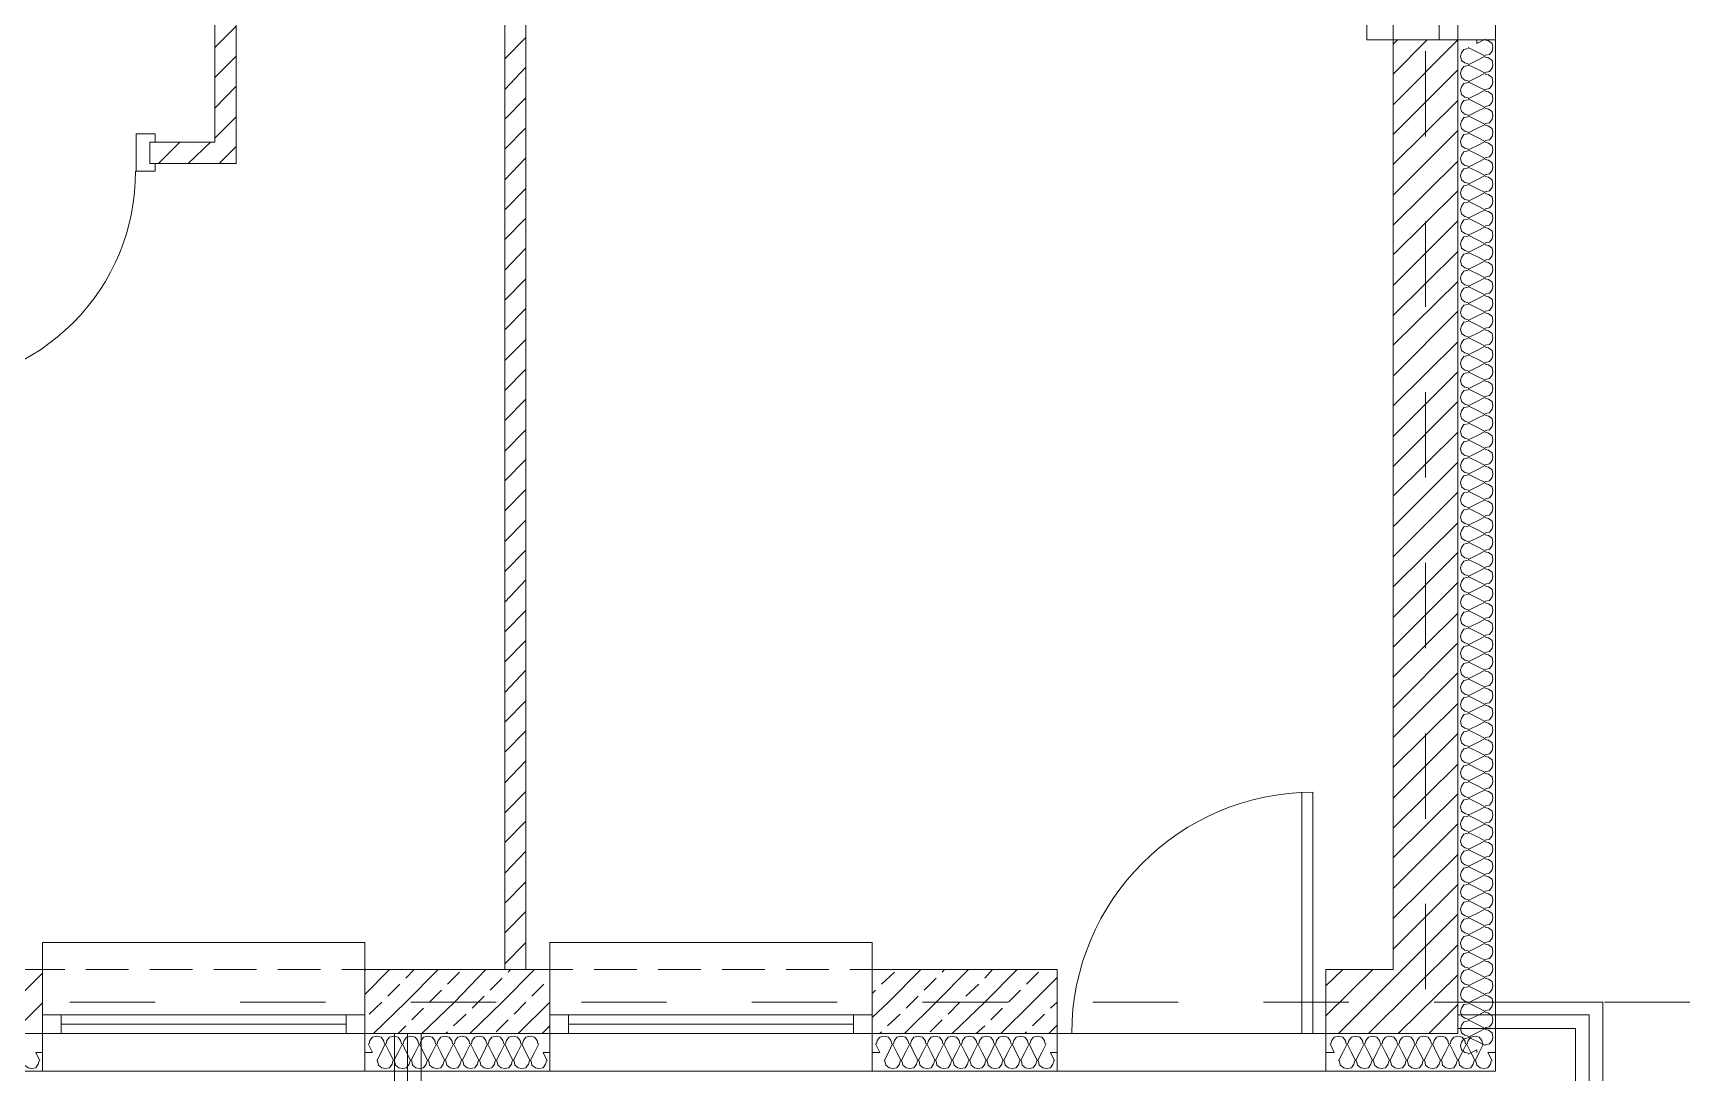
# Model space of a CAD drawing. Header units: millimetres. Extents: x 440 to 72591, y -28954 to 25941.
# Drawn here: x 21405 to 27573, y -24294 to -20424 of the extents above; entities that cross this region are included whole.
import ezdxf

# ---------------------------------------------------------------- set-up
doc = ezdxf.new("R2010")
doc.units = ezdxf.units.MM
doc.layers.add('podkład', color=7, linetype='Continuous')

msp = doc.modelspace()

# ---------------------------------------------------------------- linework, layer by layer
at = {"layer": 'podkład', "color": 7, "lineweight": 5, "transparency": 33554572}
for points in [[(27249.7, -9973.1), (27249.7, -18290.6), (26849.7, -18290.6), (26849.7, -24287.4), (26217.9, -24287.4), (26217.9, -24147.7), (25217.9, -24147.7), (25217.9, -24287.4), (19929, -24287.4), (19929, -23789), (17030.6, -23789), (17030.6, -22789), (14649.7, -22789), (14649.7, -23789), (11751.2, -23789)], [(26468.7, -19249.3), (26370.3, -19249.3), (26370.3, -20449.3), (26468.7, -20449.3)], [(26640.1, -20449.3), (26640.1, -19249.3)], [(26849.7, -20449.3), (26710, -20449.3), (26710, -20379.4), (26710, -19319.1), (26640.1, -19319.1)], [(21859.2, -20830.2), (21859.2, -20798.5), (21789.3, -20798.5), (21789.3, -20938.2), (21859.2, -20938.2), (21859.2, -20909.6)], [(26849.7, -20963.6), (26849.7, -21227.1)], [(26849.7, -21274.7), (26849.7, -21535)], [(26129, -23249.3), (26129, -24147.7)], [(23160.8, -23687.4), (23160.8, -23427.1)], [(23240.1, -23687.4), (23240.1, -23427.1)], [(22640.1, -23909.6), (22640.1, -23808), (21440.1, -23808), (21440.1, -23909.6)], [(24529, -23909.6), (24529, -23808), (23329, -23808), (23329, -23909.6)], [(21440.1, -24287.4), (21440.1, -24147.7), (21510, -24147.7), (22570.3, -24147.7), (22570.3, -24077.9)], [(21440.1, -24077.9), (22640.1, -24077.9)], [(21510, -24077.9), (21510, -24147.7)], [(21510, -24112.8), (22570.3, -24112.8)], [(23329, -24287.4), (23329, -24147.7), (23398.9, -24147.7), (24459.2, -24147.7), (24459.2, -24077.9)], [(23329, -24077.9), (24529, -24077.9)], [(23398.9, -24077.9), (23398.9, -24147.7)], [(23398.9, -24112.8), (24459.2, -24112.8)], [(22570.3, -24147.7), (22640.1, -24147.7), (22640.1, -24287.4)], [(22751.2, -24147.7), (22751.2, -25290.6)], [(22849.7, -24147.7), (22849.7, -25223.9)], [(24459.2, -24147.7), (24529, -24147.7), (24529, -24287.4)], [(25217.9, -24287.4), (26217.9, -24287.4)]]:
    msp.add_lwpolyline(points, dxfattribs=at)
at = {"layer": 'podkład', "color": 1, "lineweight": 5, "transparency": 33554572}
for points in [[(22640.1, -23909.6), (23160.8, -23909.6), (23160.8, -20309.6), (22160.8, -20309.6), (22160.8, -20909.6), (21840.1, -20909.6), (21840.1, -20830.2), (22081.4, -20830.2), (22081.4, -20179.4), (22160.8, -20179.4), (22160.8, -20230.2), (23240.1, -20230.2), (23240.1, -23909.6), (23329, -23909.6), (23329, -24147.7), (22640.1, -24147.7)], [(26217.9, -24147.7), (26710, -24147.7), (26710, -20449.3), (26468.7, -20449.3), (26468.7, -23909.6), (26217.9, -23909.6)], [(19370.3, -23649.3), (19370.3, -23408), (20230.6, -23408), (20230.6, -20779.4), (20310, -20779.4), (20310, -20830.2), (20938.5, -20830.2), (20938.5, -20909.6), (20310, -20909.6), (20310, -23909.6), (21440.1, -23909.6), (21440.1, -24147.7), (20068.7, -24147.7), (20068.7, -23649.3)], [(24529, -23909.6), (25217.9, -23909.6)]]:
    msp.add_lwpolyline(points, close=True, dxfattribs=at)
at = {"layer": 'podkład', "color": 8, "lineweight": 5, "true_color": 0x808080, "transparency": 33554572}
for points in [[(22081.4, -20477.9), (22160.8, -20398.5)], [(23160.8, -20519.1), (23240.1, -20439.8)], [(26468.7, -20465.2), (26484.6, -20449.3)], [(26468.7, -20576.3), (26595.7, -20449.3)], [(26468.7, -20690.6), (26710, -20449.3)], [(26811.6, -24192.1), (26779.8, -24176.3), (26748.1, -24160.4), (26779.8, -24144.5), (26811.6, -24128.6), (26779.8, -24112.8), (26748.1, -24096.9), (26779.8, -24081), (26811.6, -24065.2), (26779.8, -24049.3), (26748.1, -24033.4), (26779.8, -24017.5), (26811.6, -24001.7), (26779.8, -23985.8), (26748.1, -23969.9), (26779.8, -23954), (26811.6, -23938.2), (26779.8, -23922.3), (26748.1, -23906.4), (26779.8, -23890.6), (26811.6, -23874.7), (26779.8, -23858.8), (26748.1, -23842.9), (26779.8, -23827.1), (26811.6, -23811.2), (26779.8, -23795.3), (26748.1, -23779.4), (26779.8, -23763.6), (26811.6, -23747.7), (26779.8, -23731.8), (26748.1, -23716), (26779.8, -23700.1), (26811.6, -23684.2), (26779.8, -23668.3), (26748.1, -23652.5), (26779.8, -23636.6), (26811.6, -23620.7), (26779.8, -23604.8), (26748.1, -23589), (26779.8, -23573.1), (26811.6, -23557.2), (26779.8, -23541.3), (26748.1, -23525.5), (26779.8, -23509.6), (26811.6, -23493.7), (26779.8, -23477.9), (26748.1, -23462), (26779.8, -23446.1), (26811.6, -23430.2), (26779.8, -23414.4), (26748.1, -23398.5), (26779.8, -23382.6), (26811.6, -23366.7), (26779.8, -23350.9), (26748.1, -23335), (26779.8, -23319.1), (26811.6, -23303.3), (26779.8, -23287.4), (26748.1, -23271.5), (26779.8, -23255.6), (26811.6, -23239.8), (26779.8, -23223.9), (26748.1, -23208), (26779.8, -23192.1), (26811.6, -23176.3), (26779.8, -23160.4), (26748.1, -23144.5), (26779.8, -23128.6), (26811.6, -23112.8), (26779.8, -23096.9), (26748.1, -23081), (26779.8, -23065.2), (26811.6, -23049.3), (26779.8, -23033.4), (26748.1, -23017.5), (26779.8, -23001.7), (26811.6, -22985.8), (26779.8, -22969.9), (26748.1, -22954), (26779.8, -22938.2), (26811.6, -22922.3), (26779.8, -22906.4), (26748.1, -22890.6), (26779.8, -22874.7), (26811.6, -22858.8), (26779.8, -22842.9), (26748.1, -22827.1), (26779.8, -22811.2), (26811.6, -22795.3), (26779.8, -22779.4), (26748.1, -22763.6), (26779.8, -22747.7), (26811.6, -22731.8), (26779.8, -22716), (26748.1, -22700.1), (26779.8, -22684.2), (26811.6, -22668.3), (26779.8, -22652.5), (26748.1, -22636.6), (26779.8, -22620.7), (26811.6, -22604.8), (26779.8, -22589), (26748.1, -22573.1), (26779.8, -22557.2), (26811.6, -22541.3), (26779.8, -22525.5), (26748.1, -22509.6), (26779.8, -22493.7), (26811.6, -22477.9), (26779.8, -22462), (26748.1, -22446.1), (26779.8, -22430.2), (26811.6, -22414.4), (26779.8, -22398.5), (26748.1, -22382.6), (26779.8, -22366.7), (26811.6, -22350.9), (26779.8, -22335), (26748.1, -22319.1), (26779.8, -22303.3), (26811.6, -22287.4), (26779.8, -22271.5), (26748.1, -22255.6), (26779.8, -22239.8), (26811.6, -22223.9), (26779.8, -22208), (26748.1, -22192.1), (26779.8, -22176.3), (26811.6, -22160.4), (26779.8, -22144.5), (26748.1, -22128.6), (26779.8, -22112.8), (26811.6, -22096.9), (26779.8, -22081), (26748.1, -22065.2), (26779.8, -22049.3), (26811.6, -22033.4), (26779.8, -22017.5), (26748.1, -22001.7), (26779.8, -21985.8), (26811.6, -21969.9), (26779.8, -21954), (26748.1, -21938.2), (26779.8, -21922.3), (26811.6, -21906.4), (26779.8, -21890.6), (26748.1, -21874.7), (26779.8, -21858.8), (26811.6, -21842.9), (26779.8, -21827.1), (26748.1, -21811.2), (26779.8, -21795.3), (26811.6, -21779.4), (26779.8, -21763.6), (26748.1, -21747.7), (26779.8, -21731.8), (26811.6, -21716), (26779.8, -21700.1), (26748.1, -21684.2), (26779.8, -21668.3), (26811.6, -21652.5), (26779.8, -21636.6), (26748.1, -21620.7), (26779.8, -21604.8), (26811.6, -21589), (26779.8, -21573.1), (26748.1, -21557.2), (26779.8, -21541.3), (26811.6, -21525.5), (26779.8, -21509.6), (26748.1, -21493.7), (26779.8, -21477.9), (26811.6, -21462), (26779.8, -21446.1), (26748.1, -21430.2), (26779.8, -21414.4), (26811.6, -21398.5), (26779.8, -21382.6), (26748.1, -21366.7), (26779.8, -21350.9), (26811.6, -21335), (26779.8, -21319.1), (26748.1, -21303.3), (26779.8, -21287.4), (26811.6, -21271.5), (26779.8, -21255.6), (26748.1, -21239.8), (26779.8, -21223.9), (26811.6, -21208), (26779.8, -21192.1), (26748.1, -21176.3), (26779.8, -21160.4), (26811.6, -21144.5), (26779.8, -21128.7), (26748.1, -21112.8), (26779.8, -21096.9), (26811.6, -21081), (26779.8, -21065.2), (26748.1, -21049.3), (26779.8, -21033.4), (26811.6, -21017.5), (26779.8, -21001.7), (26748.1, -20985.8), (26779.8, -20969.9), (26811.6, -20954), (26779.8, -20938.2), (26748.1, -20922.3), (26779.8, -20906.4), (26811.6, -20890.6), (26779.8, -20874.7), (26748.1, -20858.8), (26779.8, -20842.9), (26811.6, -20827.1), (26779.8, -20811.2), (26748.1, -20795.3), (26779.8, -20779.4), (26811.6, -20763.6), (26779.8, -20747.7), (26748.1, -20731.8), (26779.8, -20716), (26811.6, -20700.1), (26779.8, -20684.2), (26748.1, -20668.3), (26779.8, -20652.5), (26811.6, -20636.6), (26779.8, -20620.7), (26748.1, -20604.8), (26779.8, -20589), (26811.6, -20573.1), (26779.8, -20557.2), (26748.1, -20541.3), (26779.8, -20525.5), (26811.6, -20509.6), (26779.8, -20493.7), (26748.1, -20477.9)], [(26779.8, -20449.3), (26779.8, -20462), (26811.6, -20446.1)], [(26811.6, -20506.4), (26827.4, -20503.3), (26837, -20490.6), (26840.1, -20477.9), (26837, -20462), (26824.3, -20452.5), (26811.6, -20449.3)], [(22081.4, -20589), (22160.8, -20509.6)], [(26748.1, -20481), (26732.2, -20484.2), (26722.7, -20496.9), (26719.5, -20509.6), (26722.7, -20525.5), (26735.4, -20535), (26748.1, -20538.2)], [(26811.6, -20569.9), (26827.4, -20566.7), (26837, -20554), (26840.1, -20541.3), (26837, -20525.5), (26824.3, -20516), (26811.6, -20512.8)], [(23160.8, -20633.4), (23240.1, -20550.9)], [(26468.7, -20801.7), (26710, -20560.4)], [(26748.1, -20544.5), (26732.2, -20547.7), (26722.7, -20560.4), (26719.5, -20573.1), (26722.7, -20589), (26735.4, -20598.5), (26748.1, -20601.7)], [(26811.6, -20633.4), (26827.4, -20630.2), (26837, -20617.5), (26840.1, -20604.8), (26837, -20589), (26824.3, -20579.4), (26811.6, -20576.3)], [(22081.4, -20703.3), (22160.8, -20620.7)], [(26748.1, -20608), (26732.2, -20611.2), (26722.7, -20623.9), (26719.5, -20636.6), (26722.7, -20652.5), (26735.4, -20662), (26748.1, -20665.2)], [(26811.6, -20696.9), (26827.4, -20693.7), (26837, -20681), (26840.1, -20668.3), (26837, -20652.5), (26824.3, -20642.9), (26811.6, -20639.8)], [(23160.8, -20744.5), (23240.1, -20665.2)], [(26468.7, -20912.8), (26710, -20674.7)], [(26748.1, -20671.5), (26732.2, -20674.7), (26722.7, -20687.4), (26719.5, -20700.1), (26722.7, -20716), (26735.4, -20725.5), (26748.1, -20728.6)], [(26811.6, -20760.4), (26827.4, -20757.2), (26837, -20744.5), (26840.1, -20731.8), (26837, -20716), (26824.3, -20706.4), (26811.6, -20703.3)], [(22081.4, -20814.4), (22160.8, -20735)], [(23160.8, -20855.6), (23240.1, -20776.3)], [(26468.7, -21027.1), (26710, -20785.8)], [(26748.1, -20735), (26732.2, -20738.2), (26722.7, -20750.9), (26719.5, -20763.6), (26722.7, -20779.4), (26735.4, -20789), (26748.1, -20792.1)], [(26811.6, -20823.9), (26827.4, -20820.7), (26837, -20808), (26840.1, -20795.3), (26837, -20779.4), (26824.3, -20769.9), (26811.6, -20766.7)], [(21871.9, -20909.6), (21951.2, -20830.2)], [(21983, -20909.6), (22065.5, -20830.2)], [(22097.3, -20909.6), (22160.8, -20846.1)], [(26748.1, -20798.5), (26732.2, -20801.7), (26722.7, -20814.4), (26719.5, -20827.1), (26722.7, -20842.9), (26735.4, -20852.5), (26748.1, -20855.6)], [(26811.6, -20887.4), (26827.4, -20884.2), (26837, -20871.5), (26840.1, -20858.8), (26837, -20842.9), (26824.3, -20833.4), (26811.6, -20830.2)], [(23160.8, -20969.9), (23240.1, -20887.4)], [(26468.7, -21138.2), (26710, -20900.1)], [(26748.1, -20862), (26732.2, -20865.2), (26722.7, -20877.9), (26719.5, -20890.6), (26722.7, -20906.4), (26735.4, -20916), (26748.1, -20919.1)], [(26811.6, -20950.9), (26827.4, -20947.7), (26837, -20935), (26840.1, -20922.3), (26837, -20906.4), (26824.3, -20896.9), (26811.6, -20893.7)], [(26748.1, -20925.5), (26732.2, -20928.6), (26722.7, -20941.3), (26719.5, -20954), (26722.7, -20969.9), (26735.4, -20979.4), (26748.1, -20982.6)], [(26811.6, -21014.4), (26827.4, -21011.2), (26837, -20998.5), (26840.1, -20985.8), (26837, -20969.9), (26824.3, -20960.4), (26811.6, -20957.2)], [(23160.8, -21081), (23240.1, -21001.7)], [(26468.7, -21249.3), (26710, -21011.2)], [(26748.1, -20989), (26732.2, -20992.1), (26722.7, -21004.8), (26719.5, -21017.5), (26722.7, -21033.4), (26735.4, -21042.9), (26748.1, -21046.1)], [(26811.6, -21077.9), (26827.4, -21074.7), (26837, -21062), (26840.1, -21049.3), (26837, -21033.4), (26824.3, -21023.9), (26811.6, -21020.7)], [(26748.1, -21052.5), (26732.2, -21055.6), (26722.7, -21068.3), (26719.5, -21081), (26722.7, -21096.9), (26735.4, -21106.4), (26748.1, -21109.6)], [(26811.6, -21141.3), (26827.4, -21138.2), (26837, -21125.5), (26840.1, -21112.8), (26837, -21096.9), (26824.3, -21087.4), (26811.6, -21084.2)], [(23160.8, -21192.1), (23240.1, -21112.8)], [(26468.7, -21363.6), (26710, -21122.3)], [(26748.1, -21116), (26732.2, -21119.1), (26722.7, -21131.8), (26719.5, -21144.5), (26722.7, -21160.4), (26735.4, -21169.9), (26748.1, -21173.1)], [(26811.6, -21204.8), (26827.4, -21201.7), (26837, -21189), (26840.1, -21176.3), (26837, -21160.4), (26824.3, -21150.9), (26811.6, -21147.7)], [(26748.1, -21179.4), (26732.2, -21182.6), (26722.7, -21195.3), (26719.5, -21208), (26722.7, -21223.9), (26735.4, -21233.4), (26748.1, -21236.6)], [(26811.6, -21268.3), (26827.4, -21265.2), (26837, -21252.5), (26840.1, -21239.8), (26837, -21223.9), (26824.3, -21214.4), (26811.6, -21211.2)], [(23160.8, -21306.4), (23240.1, -21223.9)], [(26468.7, -21474.7), (26710, -21236.6)], [(26748.1, -21242.9), (26732.2, -21246.1), (26722.7, -21258.8), (26719.5, -21271.5), (26722.7, -21287.4), (26735.4, -21296.9), (26748.1, -21300.1)], [(26811.6, -21331.8), (26827.4, -21328.6), (26837, -21316), (26840.1, -21303.3), (26837, -21287.4), (26824.3, -21277.9), (26811.6, -21274.7)], [(23160.8, -21417.5), (23240.1, -21338.2)], [(26748.1, -21306.4), (26732.2, -21309.6), (26722.7, -21322.3), (26719.5, -21335), (26722.7, -21350.9), (26735.4, -21360.4), (26748.1, -21363.6)], [(26811.6, -21395.3), (26827.4, -21392.1), (26837, -21379.4), (26840.1, -21366.7), (26837, -21350.9), (26824.3, -21341.3), (26811.6, -21338.2)], [(26468.7, -21585.8), (26710, -21347.7)], [(26748.1, -21369.9), (26732.2, -21373.1), (26722.7, -21385.8), (26719.5, -21398.5), (26722.7, -21414.4), (26735.4, -21423.9), (26748.1, -21427.1)], [(26811.6, -21458.8), (26827.4, -21455.6), (26837, -21442.9), (26840.1, -21430.2), (26837, -21414.4), (26824.3, -21404.8), (26811.6, -21401.7)], [(23160.8, -21528.6), (23240.1, -21449.3)], [(26468.7, -21700.1), (26710, -21458.8)], [(26748.1, -21433.4), (26732.2, -21436.6), (26722.7, -21449.3), (26719.5, -21462), (26722.7, -21477.9), (26735.4, -21487.4), (26748.1, -21490.6)], [(26811.6, -21522.3), (26827.4, -21519.1), (26837, -21506.4), (26840.1, -21493.7), (26837, -21477.9), (26824.3, -21468.3), (26811.6, -21465.2)], [(26748.1, -21496.9), (26732.2, -21500.1), (26722.7, -21512.8), (26719.5, -21525.5), (26722.7, -21541.3), (26735.4, -21550.9), (26748.1, -21554)], [(23160.8, -21642.9), (23240.1, -21563.6)], [(26468.7, -21811.2), (26710, -21573.1)], [(26748.1, -21560.4), (26732.2, -21563.6), (26722.7, -21576.3), (26719.5, -21589), (26722.7, -21604.8), (26735.4, -21614.4), (26748.1, -21617.5)], [(26811.6, -21585.8), (26827.4, -21582.6), (26837, -21569.9), (26840.1, -21557.2), (26837, -21541.3), (26824.3, -21531.8), (26811.6, -21528.6)], [(26748.1, -21623.9), (26732.2, -21627.1), (26722.7, -21639.8), (26719.5, -21652.5), (26722.7, -21668.3), (26735.4, -21677.9), (26748.1, -21681)], [(26811.6, -21649.3), (26827.4, -21646.1), (26837, -21633.4), (26840.1, -21620.7), (26837, -21604.8), (26824.3, -21595.3), (26811.6, -21592.1)], [(23160.8, -21754), (23240.1, -21674.7)], [(26468.7, -21925.5), (26710, -21684.2)], [(26748.1, -21687.4), (26732.2, -21690.6), (26722.7, -21703.3), (26719.5, -21716), (26722.7, -21731.8), (26735.4, -21741.3), (26748.1, -21744.5)], [(26811.6, -21712.8), (26827.4, -21709.6), (26837, -21696.9), (26840.1, -21684.2), (26837, -21668.3), (26824.3, -21658.8), (26811.6, -21655.6)], [(26748.1, -21750.9), (26732.2, -21754), (26722.7, -21766.7), (26719.5, -21779.4), (26722.7, -21795.3), (26735.4, -21804.8), (26748.1, -21808)], [(26811.6, -21776.3), (26827.4, -21773.1), (26837, -21760.4), (26840.1, -21747.7), (26837, -21731.8), (26824.3, -21722.3), (26811.6, -21719.1)], [(23160.8, -21865.2), (23240.1, -21785.8)], [(26468.7, -22036.6), (26710, -21795.3)], [(26748.1, -21814.4), (26732.2, -21817.5), (26722.7, -21830.2), (26719.5, -21842.9), (26722.7, -21858.8), (26735.4, -21868.3), (26748.1, -21871.5)], [(26811.6, -21839.8), (26827.4, -21836.6), (26837, -21823.9), (26840.1, -21811.2), (26837, -21795.3), (26824.3, -21785.8), (26811.6, -21782.6)], [(26748.1, -21877.9), (26732.2, -21881), (26722.7, -21893.7), (26719.5, -21906.4), (26722.7, -21922.3), (26735.4, -21931.8), (26748.1, -21935)], [(26811.6, -21903.3), (26827.4, -21900.1), (26837, -21887.4), (26840.1, -21874.7), (26837, -21858.8), (26824.3, -21849.3), (26811.6, -21846.1)], [(23160.8, -21979.4), (23240.1, -21900.1)], [(26468.7, -22147.7), (26710, -21909.6)], [(26748.1, -21941.3), (26732.2, -21944.5), (26722.7, -21957.2), (26719.5, -21969.9), (26722.7, -21985.8), (26735.4, -21995.3), (26748.1, -21998.5)], [(26811.6, -21966.7), (26827.4, -21963.6), (26837, -21950.9), (26840.1, -21938.2), (26837, -21922.3), (26824.3, -21912.8), (26811.6, -21909.6)], [(23160.8, -22090.6), (23240.1, -22011.2)], [(26748.1, -22004.8), (26732.2, -22008), (26722.7, -22020.7), (26719.5, -22033.4), (26722.7, -22049.3), (26735.4, -22058.8), (26748.1, -22062)], [(26811.6, -22030.2), (26827.4, -22027.1), (26837, -22014.4), (26840.1, -22001.7), (26837, -21985.8), (26824.3, -21976.3), (26811.6, -21973.1)], [(26468.7, -22262), (26710, -22020.7)], [(26748.1, -22068.3), (26732.2, -22071.5), (26722.7, -22084.2), (26719.5, -22096.9), (26722.7, -22112.8), (26735.4, -22122.3), (26748.1, -22125.5)], [(26811.6, -22093.7), (26827.4, -22090.6), (26837, -22077.9), (26840.1, -22065.2), (26837, -22049.3), (26824.3, -22039.8), (26811.6, -22036.6)], [(23160.8, -22201.7), (23240.1, -22122.3)], [(26468.7, -22373.1), (26710, -22131.8)], [(26748.1, -22131.8), (26732.2, -22135), (26722.7, -22147.7), (26719.5, -22160.4), (26722.7, -22176.3), (26735.4, -22185.8), (26748.1, -22189)], [(26811.6, -22157.2), (26827.4, -22154), (26837, -22141.3), (26840.1, -22128.6), (26837, -22112.8), (26824.3, -22103.3), (26811.6, -22100.1)], [(26748.1, -22195.3), (26732.2, -22198.5), (26722.7, -22211.2), (26719.5, -22223.9), (26722.7, -22239.8), (26735.4, -22249.3), (26748.1, -22252.5)], [(26811.6, -22220.7), (26827.4, -22217.5), (26837, -22204.8), (26840.1, -22192.1), (26837, -22176.3), (26824.3, -22166.7), (26811.6, -22163.6)], [(23160.8, -22316), (23240.1, -22236.6)], [(26468.7, -22484.2), (26710, -22246.1)], [(26748.1, -22258.8), (26732.2, -22262), (26722.7, -22274.7), (26719.5, -22287.4), (26722.7, -22303.3), (26735.4, -22312.8), (26748.1, -22316)], [(26811.6, -22284.2), (26827.4, -22281), (26837, -22268.3), (26840.1, -22255.6), (26837, -22239.8), (26824.3, -22230.2), (26811.6, -22227.1)], [(26748.1, -22322.3), (26732.2, -22325.5), (26722.7, -22338.2), (26719.5, -22350.9), (26722.7, -22366.7), (26735.4, -22376.3), (26748.1, -22379.4)], [(26811.6, -22347.7), (26827.4, -22344.5), (26837, -22331.8), (26840.1, -22319.1), (26837, -22303.3), (26824.3, -22293.7), (26811.6, -22290.6)], [(23160.8, -22427.1), (23240.1, -22347.7)], [(26468.7, -22598.5), (26710, -22357.2)], [(26748.1, -22385.8), (26732.2, -22389), (26722.7, -22401.7), (26719.5, -22414.4), (26722.7, -22430.2), (26735.4, -22439.8), (26748.1, -22442.9)], [(26811.6, -22411.2), (26827.4, -22408), (26837, -22395.3), (26840.1, -22382.6), (26837, -22366.7), (26824.3, -22357.2), (26811.6, -22354)], [(26748.1, -22449.3), (26732.2, -22452.5), (26722.7, -22465.2), (26719.5, -22477.9), (26722.7, -22493.7), (26735.4, -22503.3), (26748.1, -22506.4)], [(26811.6, -22474.7), (26827.4, -22471.5), (26837, -22458.8), (26840.1, -22446.1), (26837, -22430.2), (26824.3, -22420.7), (26811.6, -22417.5)], [(23160.8, -22541.3), (23240.1, -22458.8)], [(26468.7, -22709.6), (26710, -22468.3)], [(26748.1, -22512.8), (26732.2, -22516), (26722.7, -22528.6), (26719.5, -22541.3), (26722.7, -22557.2), (26735.4, -22566.7), (26748.1, -22569.9)], [(26811.6, -22538.2), (26827.4, -22535), (26837, -22522.3), (26840.1, -22509.6), (26837, -22493.7), (26824.3, -22484.2), (26811.6, -22481)], [(23160.8, -22652.5), (23240.1, -22573.1)], [(26811.6, -22601.7), (26827.4, -22598.5), (26837, -22585.8), (26840.1, -22573.1), (26837, -22557.2), (26824.3, -22547.7), (26811.6, -22544.5)], [(26468.7, -22820.7), (26710, -22582.6)], [(26748.1, -22576.3), (26732.2, -22579.4), (26722.7, -22592.1), (26719.5, -22604.8), (26722.7, -22620.7), (26735.4, -22630.2), (26748.1, -22633.4)], [(26811.6, -22665.2), (26827.4, -22662), (26837, -22649.3), (26840.1, -22636.6), (26837, -22620.7), (26824.3, -22611.2), (26811.6, -22608)], [(23160.8, -22763.6), (23240.1, -22684.2)], [(26468.7, -22935), (26710, -22693.7)], [(26748.1, -22639.8), (26732.2, -22642.9), (26722.7, -22655.6), (26719.5, -22668.3), (26722.7, -22684.2), (26735.4, -22693.7), (26748.1, -22696.9)], [(26811.6, -22728.6), (26827.4, -22725.5), (26837, -22712.8), (26840.1, -22700.1), (26837, -22684.2), (26824.3, -22674.7), (26811.6, -22671.5)], [(26748.1, -22703.3), (26732.2, -22706.4), (26722.7, -22719.1), (26719.5, -22731.8), (26722.7, -22747.7), (26735.4, -22757.2), (26748.1, -22760.4)], [(26811.6, -22792.1), (26827.4, -22789), (26837, -22776.3), (26840.1, -22763.6), (26837, -22747.7), (26824.3, -22738.2), (26811.6, -22735)], [(23160.8, -22877.9), (23240.1, -22795.3)], [(26468.7, -23046.1), (26710, -22804.8)], [(26748.1, -22766.7), (26732.2, -22769.9), (26722.7, -22782.6), (26719.5, -22795.3), (26722.7, -22811.2), (26735.4, -22820.7), (26748.1, -22823.9)], [(26811.6, -22855.6), (26827.4, -22852.5), (26837, -22839.8), (26840.1, -22827.1), (26837, -22811.2), (26824.3, -22801.7), (26811.6, -22798.5)], [(26748.1, -22830.2), (26732.2, -22833.4), (26722.7, -22846.1), (26719.5, -22858.8), (26722.7, -22874.7), (26735.4, -22884.2), (26748.1, -22887.4)], [(26811.6, -22919.1), (26827.4, -22916), (26837, -22903.3), (26840.1, -22890.6), (26837, -22874.7), (26824.3, -22865.2), (26811.6, -22862)], [(23160.8, -22989), (23240.1, -22909.6)], [(26468.7, -23157.2), (26710, -22919.1)], [(26748.1, -22893.7), (26732.2, -22896.9), (26722.7, -22909.6), (26719.5, -22922.3), (26722.7, -22938.2), (26735.4, -22947.7), (26748.1, -22950.9)], [(26811.6, -22982.6), (26827.4, -22979.4), (26837, -22966.7), (26840.1, -22954), (26837, -22938.2), (26824.3, -22928.6), (26811.6, -22925.5)], [(26748.1, -22957.2), (26732.2, -22960.4), (26722.7, -22973.1), (26719.5, -22985.8), (26722.7, -23001.7), (26735.4, -23011.2), (26748.1, -23014.4)], [(26811.6, -23046.1), (26827.4, -23042.9), (26837, -23030.2), (26840.1, -23017.5), (26837, -23001.7), (26824.3, -22992.1), (26811.6, -22989)], [(23160.8, -23100.1), (23240.1, -23020.7)], [(26468.7, -23271.5), (26710, -23030.2)], [(26748.1, -23020.7), (26732.2, -23023.9), (26722.7, -23036.6), (26719.5, -23049.3), (26722.7, -23065.2), (26735.4, -23074.7), (26748.1, -23077.9)], [(26811.6, -23109.6), (26827.4, -23106.4), (26837, -23093.7), (26840.1, -23081), (26837, -23065.2), (26824.3, -23055.6), (26811.6, -23052.5)], [(26748.1, -23084.2), (26732.2, -23087.4), (26722.7, -23100.1), (26719.5, -23112.8), (26722.7, -23128.6), (26735.4, -23138.2), (26748.1, -23141.3)], [(26811.6, -23173.1), (26827.4, -23169.9), (26837, -23157.2), (26840.1, -23144.5), (26837, -23128.6), (26824.3, -23119.1), (26811.6, -23116)], [(23160.8, -23214.4), (23240.1, -23131.8)], [(26468.7, -23382.6), (26710, -23144.5)], [(26748.1, -23147.7), (26732.2, -23150.9), (26722.7, -23163.6), (26719.5, -23176.3), (26722.7, -23192.1), (26735.4, -23201.7), (26748.1, -23204.8)], [(26811.6, -23236.6), (26827.4, -23233.4), (26837, -23220.7), (26840.1, -23208), (26837, -23192.1), (26824.3, -23182.6), (26811.6, -23179.4)], [(23160.8, -23325.5), (23240.1, -23246.1)], [(26748.1, -23211.2), (26732.2, -23214.4), (26722.7, -23227.1), (26719.5, -23239.8), (26722.7, -23255.6), (26735.4, -23265.2), (26748.1, -23268.3)], [(26811.6, -23300.1), (26827.4, -23296.9), (26837, -23284.2), (26840.1, -23271.5), (26837, -23255.6), (26824.3, -23246.1), (26811.6, -23242.9)], [(26468.7, -23493.7), (26710, -23255.6)], [(26748.1, -23274.7), (26732.2, -23277.9), (26722.7, -23290.6), (26719.5, -23303.3), (26722.7, -23319.1), (26735.4, -23328.6), (26748.1, -23331.8)], [(26811.6, -23363.6), (26827.4, -23360.4), (26837, -23347.7), (26840.1, -23335), (26837, -23319.1), (26824.3, -23309.6), (26811.6, -23306.4)], [(23160.8, -23436.6), (23240.1, -23357.2)], [(26468.7, -23608), (26710, -23366.7)], [(26748.1, -23338.2), (26732.2, -23341.3), (26722.7, -23354), (26719.5, -23366.7), (26722.7, -23382.6), (26735.4, -23392.1), (26748.1, -23395.3)], [(26811.6, -23427.1), (26827.4, -23423.9), (26837, -23411.2), (26840.1, -23398.5), (26837, -23382.6), (26824.3, -23373.1), (26811.6, -23369.9)], [(26748.1, -23401.7), (26732.2, -23404.8), (26722.7, -23417.5), (26719.5, -23430.2), (26722.7, -23446.1), (26735.4, -23455.6), (26748.1, -23458.8)], [(26811.6, -23490.6), (26827.4, -23487.4), (26837, -23474.7), (26840.1, -23462), (26837, -23446.1), (26824.3, -23436.6), (26811.6, -23433.4)], [(23160.8, -23550.9), (23240.1, -23468.3)], [(26468.7, -23719.1), (26710, -23481)], [(26748.1, -23465.2), (26732.2, -23468.3), (26722.7, -23481), (26719.5, -23493.7), (26722.7, -23509.6), (26735.4, -23519.1), (26748.1, -23522.3)], [(26811.6, -23554), (26827.4, -23550.9), (26837, -23538.2), (26840.1, -23525.5), (26837, -23509.6), (26824.3, -23500.1), (26811.6, -23496.9)], [(26748.1, -23528.6), (26732.2, -23531.8), (26722.7, -23544.5), (26719.5, -23557.2), (26722.7, -23573.1), (26735.4, -23582.6), (26748.1, -23585.8)], [(26811.6, -23617.5), (26827.4, -23614.4), (26837, -23601.7), (26840.1, -23589), (26837, -23573.1), (26824.3, -23563.6), (26811.6, -23560.4)], [(23160.8, -23662), (23240.1, -23582.6)], [(26468.7, -23833.4), (26710, -23592.1)], [(26748.1, -23592.1), (26732.2, -23595.3), (26722.7, -23608), (26719.5, -23620.7), (26722.7, -23636.6), (26735.4, -23646.1), (26748.1, -23649.3)], [(26811.6, -23681), (26827.4, -23677.9), (26837, -23665.2), (26840.1, -23652.5), (26837, -23636.6), (26824.3, -23627.1), (26811.6, -23623.9)], [(26748.1, -23655.6), (26732.2, -23658.8), (26722.7, -23671.5), (26719.5, -23684.2), (26722.7, -23700.1), (26735.4, -23709.6), (26748.1, -23712.8)], [(23160.8, -23773.1), (23240.1, -23693.7)], [(26265.5, -24147.7), (26710, -23703.3)], [(26748.1, -23719.1), (26732.2, -23722.3), (26722.7, -23735), (26719.5, -23747.7), (26722.7, -23763.6), (26735.4, -23773.1), (26748.1, -23776.3)], [(26811.6, -23744.5), (26827.4, -23741.3), (26837, -23728.6), (26840.1, -23716), (26837, -23700.1), (26824.3, -23690.6), (26811.6, -23687.4)], [(23160.8, -23887.4), (23240.1, -23808)], [(26748.1, -23782.6), (26732.2, -23785.8), (26722.7, -23798.5), (26719.5, -23811.2), (26722.7, -23827.1), (26735.4, -23836.6), (26748.1, -23839.8)], [(26811.6, -23808), (26827.4, -23804.8), (26837, -23792.1), (26840.1, -23779.4), (26837, -23763.6), (26824.3, -23754), (26811.6, -23750.9)], [(26376.6, -24147.7), (26710, -23817.5)], [(26748.1, -23846.1), (26732.2, -23849.3), (26722.7, -23862), (26719.5, -23874.7), (26722.7, -23890.6), (26735.4, -23900.1), (26748.1, -23903.3)], [(26811.6, -23871.5), (26827.4, -23868.3), (26837, -23855.6), (26840.1, -23842.9), (26837, -23827.1), (26824.3, -23817.5), (26811.6, -23814.4)], [(21214.7, -24147.7), (21440.1, -23922.3)], [(22640.1, -24001.7), (22732.2, -23909.6)], [(22640.1, -23912.8), (22643.3, -23909.6)], [(22671.9, -24147.7), (22792.5, -24030.2), (22913.1, -23909.6)], [(22792.5, -23941.3), (22824.3, -23909.6)], [(22852.8, -24147.7), (22973.5, -24030.2), (23090.9, -23909.6)], [(22948.1, -23963.6), (22992.5, -23919.1)], [(23030.6, -24147.7), (23151.2, -24030.2), (23271.9, -23909.6)], [(23160.8, -23909.6), (23240.1, -23909.6)], [(23173.5, -23919.1), (23183, -23909.6)], [(24529, -24087.4), (24589.3, -24030.2), (24710, -23909.6)], [(24563.9, -23963.6), (24611.6, -23919.1)], [(24649.7, -24147.7), (24767.1, -24030.2), (24887.7, -23909.6)], [(24789.3, -23919.1), (24798.9, -23909.6)], [(24827.4, -24147.7), (24948.1, -24030.2), (25068.7, -23909.6)], [(24948.1, -23941.3), (24976.6, -23909.6)], [(25103.6, -23963.6), (25148.1, -23919.1)], [(26217.9, -23969.9), (26281.4, -23909.6)], [(26217.9, -24081), (26392.5, -23909.6)], [(26487.7, -24147.7), (26710, -23928.6)], [(26748.1, -23909.6), (26732.2, -23912.8), (26722.7, -23925.5), (26719.5, -23938.2), (26722.7, -23954), (26735.4, -23963.6), (26748.1, -23966.7)], [(26811.6, -23935), (26827.4, -23931.8), (26837, -23919.1), (26840.1, -23906.4), (26837, -23890.6), (26824.3, -23881), (26811.6, -23877.9)], [(22725.8, -24008), (22770.3, -23963.6)], [(22881.4, -24030.2), (22925.8, -23985.8)], [(23106.8, -23985.8), (23151.2, -23941.3)], [(23262.4, -24008), (23306.8, -23963.6)], [(24529, -23998.5), (24541.7, -23985.8)], [(24722.7, -23985.8), (24767.1, -23941.3)], [(24878.2, -24008), (24925.8, -23963.6)], [(25008.4, -24147.7), (25125.8, -24030.2), (25217.9, -23938.2)], [(25037, -24030.2), (25081.4, -23985.8)], [(26748.1, -23973.1), (26732.2, -23976.3), (26722.7, -23989), (26719.5, -24001.7), (26722.7, -24017.5), (26735.4, -24027.1), (26748.1, -24030.2)], [(26811.6, -23998.5), (26827.4, -23995.3), (26837, -23982.6), (26840.1, -23969.9), (26837, -23954), (26824.3, -23944.5), (26811.6, -23941.3)], [(21325.8, -24147.7), (21440.1, -24033.4)], [(22656, -24074.7), (22703.6, -24030.2)], [(22814.7, -24096.9), (22859.2, -24052.5)], [(23040.1, -24052.5), (23062.4, -24030.2), (23084.6, -24008)], [(23195.7, -24074.7), (23240.1, -24030.2)], [(23211.6, -24147.7), (23329, -24030.2)], [(24656, -24052.5), (24678.2, -24030.2), (24700.4, -24008)], [(24811.6, -24074.7), (24856, -24030.2)], [(24970.3, -24096.9), (25014.7, -24052.5)], [(25192.5, -24052.5), (25217.9, -24030.2), (25217.9, -24027.1)], [(26602, -24147.7), (26710, -24039.8)], [(26748.1, -24036.6), (26732.2, -24039.8), (26722.7, -24052.5), (26719.5, -24065.2), (26722.7, -24081), (26735.4, -24090.6), (26748.1, -24093.7)], [(26811.6, -24062), (26827.4, -24058.8), (26837, -24046.1), (26840.1, -24033.4), (26837, -24017.5), (26824.3, -24008), (26811.6, -24004.8)], [(22970.3, -24119.1), (23017.9, -24074.7)], [(23129, -24141.3), (23173.5, -24096.9)], [(24586.2, -24119.1), (24633.8, -24074.7)], [(24744.9, -24141.3), (24789.3, -24096.9)], [(25125.8, -24119.1), (25170.3, -24074.7)], [(25186.2, -24147.7), (25217.9, -24115.9)], [(26748.1, -24100.1), (26732.2, -24103.3), (26722.7, -24115.9), (26719.5, -24128.6), (26722.7, -24144.5), (26735.4, -24154), (26748.1, -24157.2)], [(26811.6, -24125.5), (26827.4, -24122.3), (26837, -24109.6), (26840.1, -24096.9), (26837, -24081), (26824.3, -24071.5), (26811.6, -24068.3)], [(21437, -24147.7), (21440.1, -24147.7)], [(22713.1, -24185.8), (22710, -24173.1), (22700.4, -24160.4), (22684.6, -24157.2), (22668.7, -24160.4), (22659.2, -24173.1), (22656, -24185.8)], [(22776.6, -24185.8), (22773.5, -24173.1), (22763.9, -24160.4), (22748.1, -24157.2), (22732.2, -24160.4), (22722.7, -24173.1), (22719.5, -24185.8)], [(22763.9, -24147.7), (22792.5, -24119.1)], [(22840.1, -24185.8), (22837, -24173.1), (22827.4, -24160.4), (22811.6, -24157.2), (22795.7, -24160.4), (22786.2, -24173.1), (22783, -24185.8)], [(22903.6, -24185.8), (22900.4, -24173.1), (22890.9, -24160.4), (22875, -24157.2), (22859.2, -24160.4), (22849.7, -24173.1), (22846.5, -24185.8)], [(22967.1, -24185.8), (22963.9, -24173.1), (22954.4, -24160.4), (22938.5, -24157.2), (22922.7, -24160.4), (22913.1, -24173.1), (22910, -24185.8)], [(22941.7, -24147.7), (22948.1, -24141.3)], [(23030.6, -24185.8), (23027.4, -24173.1), (23017.9, -24160.4), (23002, -24157.2), (22986.2, -24160.4), (22976.6, -24173.1), (22973.5, -24185.8)], [(23094.1, -24185.8), (23090.9, -24173.1), (23081.4, -24160.4), (23065.5, -24157.2), (23049.7, -24160.4), (23040.1, -24173.1), (23037, -24185.8)], [(23157.6, -24185.8), (23154.4, -24173.1), (23144.9, -24160.4), (23129, -24157.2), (23113.1, -24160.4), (23103.6, -24173.1), (23100.4, -24185.8)], [(23221.1, -24185.8), (23217.9, -24173.1), (23208.4, -24160.4), (23192.5, -24157.2), (23176.6, -24160.4), (23167.1, -24173.1), (23163.9, -24185.8)], [(23284.6, -24185.8), (23281.4, -24173.1), (23271.9, -24160.4), (23256, -24157.2), (23240.1, -24160.4), (23230.6, -24173.1), (23227.4, -24185.8)], [(23300.4, -24147.7), (23329, -24119.1)], [(24557.6, -24147.7), (24563.9, -24141.3)], [(24916.3, -24147.7), (24948.1, -24119.1)], [(25097.3, -24147.7), (25103.6, -24141.3)], [(26294.1, -24185.8), (26290.9, -24173.1), (26281.4, -24160.4), (26265.5, -24157.2), (26249.7, -24160.4), (26240.1, -24173.1), (26237, -24185.8)], [(26357.6, -24185.8), (26354.4, -24173.1), (26344.9, -24160.4), (26329, -24157.2), (26313.1, -24160.4), (26303.6, -24173.1), (26300.4, -24185.8)], [(26421.1, -24185.8), (26417.9, -24173.1), (26408.4, -24160.4), (26392.5, -24157.2), (26376.6, -24160.4), (26367.1, -24173.1), (26363.9, -24185.8)], [(26484.6, -24185.8), (26481.4, -24173.1), (26471.9, -24160.4), (26456, -24157.2), (26440.1, -24160.4), (26430.6, -24173.1), (26427.4, -24185.8)], [(26548.1, -24185.8), (26544.9, -24173.1), (26535.4, -24160.4), (26519.5, -24157.2), (26503.6, -24160.4), (26494.1, -24173.1), (26490.9, -24185.8)], [(26611.6, -24185.8), (26608.4, -24173.1), (26598.9, -24160.4), (26583, -24157.2), (26567.1, -24160.4), (26557.6, -24173.1), (26554.4, -24185.8)], [(26675, -24185.8), (26671.9, -24173.1), (26662.4, -24160.4), (26646.5, -24157.2), (26630.6, -24160.4), (26621.1, -24173.1), (26617.9, -24185.8)], [(26738.5, -24185.8), (26735.4, -24173.1), (26725.8, -24160.4), (26710, -24157.2), (26694.1, -24160.4), (26684.6, -24173.1), (26681.4, -24185.8)], [(26748.1, -24163.6), (26732.2, -24166.7), (26722.7, -24179.4), (26719.5, -24192.1), (26722.7, -24208), (26735.4, -24217.5), (26748.1, -24220.7)], [(26802, -24185.8), (26798.9, -24173.1), (26789.3, -24160.4), (26773.5, -24157.2), (26757.6, -24160.4), (26748.1, -24173.1), (26744.9, -24185.8)], [(26811.6, -24189), (26827.4, -24185.8), (26837, -24173.1), (26840.1, -24160.4), (26837, -24144.5), (26824.3, -24135), (26811.6, -24131.8)], [(21440.1, -24217.5), (21414.7, -24217.5), (21430.6, -24249.3)], [(22640.1, -24217.5), (22668.7, -24217.5), (22652.8, -24185.8)], [(22684.6, -24249.3), (22700.4, -24217.5), (22716.3, -24185.8), (22732.2, -24217.5), (22748.1, -24249.3), (22763.9, -24217.5), (22779.8, -24185.8), (22795.7, -24217.5), (22811.6, -24249.3), (22827.4, -24217.5), (22843.3, -24185.8), (22859.2, -24217.5), (22875, -24249.3), (22890.9, -24217.5), (22906.8, -24185.8), (22922.7, -24217.5), (22938.5, -24249.3), (22954.4, -24217.5), (22970.3, -24185.8), (22986.2, -24217.5), (23002, -24249.3), (23017.9, -24217.5), (23033.8, -24185.8), (23049.7, -24217.5), (23065.5, -24249.3), (23081.4, -24217.5), (23097.3, -24185.8), (23113.1, -24217.5), (23129, -24249.3), (23144.9, -24217.5), (23160.8, -24185.8), (23176.6, -24217.5), (23192.5, -24249.3), (23208.4, -24217.5), (23224.3, -24185.8), (23240.1, -24217.5), (23256, -24249.3), (23271.9, -24217.5), (23287.7, -24185.8)], [(23329, -24217.5), (23303.6, -24217.5), (23319.5, -24249.3)], [(26217.9, -24217.5), (26249.7, -24217.5), (26233.8, -24185.8)], [(26265.5, -24249.3), (26281.4, -24217.5), (26297.3, -24185.8), (26313.1, -24217.5), (26329, -24249.3), (26344.9, -24217.5), (26360.8, -24185.8), (26376.6, -24217.5), (26392.5, -24249.3), (26408.4, -24217.5), (26424.3, -24185.8), (26440.1, -24217.5), (26456, -24249.3), (26471.9, -24217.5), (26487.7, -24185.8), (26503.6, -24217.5), (26519.5, -24249.3), (26535.4, -24217.5), (26551.2, -24185.8), (26567.1, -24217.5), (26583, -24249.3), (26598.9, -24217.5), (26614.7, -24185.8), (26630.6, -24217.5), (26646.5, -24249.3), (26662.4, -24217.5), (26678.2, -24185.8), (26694.1, -24217.5), (26710, -24249.3), (26725.8, -24217.5), (26741.7, -24185.8), (26757.6, -24217.5), (26773.5, -24249.3), (26789.3, -24217.5), (26805.2, -24185.8)], [(26779.8, -24217.5), (26779.8, -24208), (26748.1, -24223.9)], [(26849.7, -24217.5), (26821.1, -24217.5), (26837, -24249.3)], [(21370.3, -24249.3), (21373.5, -24265.2), (21386.2, -24274.7), (21398.9, -24277.9), (21414.7, -24274.7), (21424.3, -24262), (21427.4, -24249.3)], [(22687.7, -24249.3), (22690.9, -24265.2), (22703.6, -24274.7), (22716.3, -24277.9), (22732.2, -24274.7), (22741.7, -24262), (22744.9, -24249.3)], [(22751.2, -24249.3), (22754.4, -24265.2), (22767.1, -24274.7), (22779.8, -24277.9), (22795.7, -24274.7), (22805.2, -24262), (22808.4, -24249.3)], [(22814.7, -24249.3), (22817.9, -24265.2), (22830.6, -24274.7), (22843.3, -24277.9), (22859.2, -24274.7), (22868.7, -24262), (22871.9, -24249.3)], [(22878.2, -24249.3), (22881.4, -24265.2), (22894.1, -24274.7), (22906.8, -24277.9), (22922.7, -24274.7), (22932.2, -24262), (22935.4, -24249.3)], [(22941.7, -24249.3), (22944.9, -24265.2), (22957.6, -24274.7), (22970.3, -24277.9), (22986.2, -24274.7), (22995.7, -24262), (22998.9, -24249.3)], [(23005.2, -24249.3), (23008.4, -24265.2), (23021.1, -24274.7), (23033.8, -24277.9), (23049.7, -24274.7), (23059.2, -24262), (23062.4, -24249.3)], [(23068.7, -24249.3), (23071.9, -24265.2), (23084.6, -24274.7), (23097.3, -24277.9), (23113.1, -24274.7), (23122.7, -24262), (23125.8, -24249.3)], [(23132.2, -24249.3), (23135.4, -24265.2), (23148.1, -24274.7), (23160.8, -24277.9), (23176.6, -24274.7), (23186.2, -24262), (23189.3, -24249.3)], [(23195.7, -24249.3), (23198.9, -24265.2), (23211.6, -24274.7), (23224.3, -24277.9), (23240.1, -24274.7), (23249.7, -24262), (23252.8, -24249.3)], [(23259.2, -24249.3), (23262.4, -24265.2), (23275.1, -24274.7), (23287.7, -24277.9), (23303.6, -24274.7), (23313.1, -24262), (23316.3, -24249.3)], [(26268.7, -24249.3), (26271.9, -24265.2), (26284.6, -24274.7), (26297.3, -24277.9), (26313.1, -24274.7), (26322.7, -24262), (26325.8, -24249.3)], [(26332.2, -24249.3), (26335.4, -24265.2), (26348.1, -24274.7), (26360.8, -24277.9), (26376.6, -24274.7), (26386.2, -24262), (26389.3, -24249.3)], [(26395.7, -24249.3), (26398.9, -24265.2), (26411.6, -24274.7), (26424.3, -24277.9), (26440.1, -24274.7), (26449.7, -24262), (26452.8, -24249.3)], [(26459.2, -24249.3), (26462.4, -24265.2), (26475, -24274.7), (26487.7, -24277.9), (26503.6, -24274.7), (26513.1, -24262), (26516.3, -24249.3)], [(26522.7, -24249.3), (26525.8, -24265.2), (26538.5, -24274.7), (26551.2, -24277.9), (26567.1, -24274.7), (26576.6, -24262), (26579.8, -24249.3)], [(26586.2, -24249.3), (26589.3, -24265.2), (26602, -24274.7), (26614.7, -24277.9), (26630.6, -24274.7), (26640.1, -24262), (26643.3, -24249.3)], [(26649.7, -24249.3), (26652.8, -24265.2), (26665.5, -24274.7), (26678.2, -24277.9), (26694.1, -24274.7), (26703.6, -24262), (26706.8, -24249.3)], [(26713.1, -24249.3), (26716.3, -24265.2), (26729, -24274.7), (26741.7, -24277.9), (26757.6, -24274.7), (26767.1, -24262), (26770.3, -24249.3)], [(26776.6, -24249.3), (26779.8, -24265.2), (26792.5, -24274.7), (26805.2, -24277.9), (26821.1, -24274.7), (26830.6, -24262), (26833.8, -24249.3)]]:
    msp.add_lwpolyline(points, dxfattribs=at)
at = {"layer": 'podkład', "lineweight": 5, "transparency": 33554572}
for points in [[(26468.7, -20449.3), (26468.7, -20366.7)], [(21440.1, -23909.6), (21522.7, -23909.6)], [(21602, -23909.6), (21760.8, -23909.6)], [(21840.1, -23909.6), (21998.9, -23909.6)], [(22078.2, -23909.6), (22237, -23909.6)], [(22316.3, -23909.6), (22475.1, -23909.6)], [(22554.4, -23909.6), (22640.1, -23909.6)], [(23329, -23909.6), (23414.7, -23909.6)], [(23494.1, -23909.6), (23652.8, -23909.6)], [(23732.2, -23909.6), (23890.9, -23909.6)], [(23970.3, -23909.6), (24129, -23909.6)], [(24208.4, -23909.6), (24367.1, -23909.6)], [(24446.5, -23909.6), (24529, -23909.6)]]:
    msp.add_lwpolyline(points, dxfattribs=at)
at = {"layer": 'podkład', "color": 6, "lineweight": 5, "transparency": 33554572}
for points in [[(26589.3, -20490.6), (26589.3, -20808)], [(26589.3, -20966.7), (26589.3, -20966.7)], [(26589.3, -21125.5), (26589.3, -21442.9)], [(26589.3, -21601.7), (26589.3, -21601.7)], [(26589.3, -21760.4), (26589.3, -22077.9)], [(26589.3, -22236.6), (26589.3, -22236.6)], [(26589.3, -22395.3), (26589.3, -22712.8)], [(26589.3, -22871.5), (26589.3, -22871.5)], [(26589.3, -23030.2), (26589.3, -23347.7)], [(26589.3, -23506.4), (26589.3, -23506.4)], [(26589.3, -23665.2), (26589.3, -23982.6)], [(21541.7, -24030.2), (21859.2, -24030.2)], [(22017.9, -24030.2), (22017.9, -24030.2)], [(22176.6, -24030.2), (22494.1, -24030.2)], [(22652.8, -24030.2), (22652.8, -24030.2)], [(22811.6, -24030.2), (23129, -24030.2)], [(23287.7, -24030.2), (23287.7, -24030.2)], [(23446.5, -24030.2), (23763.9, -24030.2)], [(23922.7, -24030.2), (23922.7, -24030.2)], [(24081.4, -24030.2), (24398.9, -24030.2)], [(24557.6, -24030.2), (24557.6, -24030.2)], [(24716.3, -24030.2), (25033.8, -24030.2)], [(25192.5, -24030.2), (25192.5, -24030.2)], [(25351.2, -24030.2), (25668.7, -24030.2)], [(25827.4, -24030.2), (25827.4, -24030.2)], [(25986.2, -24030.2), (26303.6, -24030.2)], [(26462.4, -24030.2), (26462.4, -24030.2)], [(26621.1, -24030.2), (26938.5, -24030.2)], [(27097.3, -24030.2), (27097.3, -24030.2)], [(27256, -24030.2), (27573.5, -24030.2)], [(26589.3, -24141.3), (26589.3, -24141.3)]]:
    msp.add_lwpolyline(points, dxfattribs=at)
at = {"layer": 'podkład', "color": 7, "lineweight": 5, "transparency": 33554572}
for points in [[(25271.9, -24147.7, -0.413428), (26170.3, -23249.3), (26170.3, -24147.7)], [(22751.2, -25287.4, 0.117086), (27249.7, -26087.4), (27249.7, -24030.2), (26710, -24030.2)], [(22798.9, -24147.7), (22798.9, -25255.6, 0.115362), (27198.9, -26042.9), (27198.9, -24077.9), (26710, -24077.9)], [(22849.7, -25220.7, 0.11243), (27148.1, -25995.3), (27148.1, -24128.6), (26710, -24128.6)]]:
    msp.add_lwpolyline(points, format="xyb", dxfattribs=at)
at = {"layer": 'podkład', "color": 1, "lineweight": 5, "transparency": 33554572}
msp.add_lwpolyline([(25217.9, -23909.6), (25217.9, -24147.7), (24529, -24147.7), (24529, -23909.6)], dxfattribs=at)
at = {"layer": 'podkład', "color": 8, "lineweight": 5, "true_color": 0x808080, "transparency": 33554572}
for points in [[(24544.9, -24185.8), (24548.1, -24173.1), (24557.6, -24160.4), (24573.5, -24157.2), (24589.3, -24160.4), (24598.9, -24173.1), (24602, -24185.8), (24598.9, -24173.1), (24589.3, -24160.4), (24573.5, -24157.2), (24557.6, -24160.4), (24548.1, -24173.1)], [(24608.4, -24185.8), (24611.6, -24173.1), (24621.1, -24160.4), (24637, -24157.2), (24652.8, -24160.4), (24662.4, -24173.1), (24665.5, -24185.8), (24662.4, -24173.1), (24652.8, -24160.4), (24637, -24157.2), (24621.1, -24160.4), (24611.6, -24173.1)], [(24671.9, -24185.8), (24675.1, -24173.1), (24684.6, -24160.4), (24700.4, -24157.2), (24716.3, -24160.4), (24725.8, -24173.1), (24729, -24185.8), (24725.8, -24173.1), (24716.3, -24160.4), (24700.4, -24157.2), (24684.6, -24160.4), (24675.1, -24173.1)], [(24735.4, -24185.8), (24738.5, -24173.1), (24748.1, -24160.4), (24763.9, -24157.2), (24779.8, -24160.4), (24789.3, -24173.1), (24792.5, -24185.8), (24789.3, -24173.1), (24779.8, -24160.4), (24763.9, -24157.2), (24748.1, -24160.4), (24738.5, -24173.1)], [(24798.9, -24185.8), (24802, -24173.1), (24811.6, -24160.4), (24827.4, -24157.2), (24843.3, -24160.4), (24852.8, -24173.1), (24856, -24185.8), (24852.8, -24173.1), (24843.3, -24160.4), (24827.4, -24157.2), (24811.6, -24160.4), (24802, -24173.1)], [(24862.4, -24185.8), (24865.5, -24173.1), (24875, -24160.4), (24890.9, -24157.2), (24906.8, -24160.4), (24916.3, -24173.1), (24919.5, -24185.8), (24916.3, -24173.1), (24906.8, -24160.4), (24890.9, -24157.2), (24875, -24160.4), (24865.5, -24173.1)], [(24925.8, -24185.8), (24929, -24173.1), (24938.5, -24160.4), (24954.4, -24157.2), (24970.3, -24160.4), (24979.8, -24173.1), (24983, -24185.8), (24979.8, -24173.1), (24970.3, -24160.4), (24954.4, -24157.2), (24938.5, -24160.4), (24929, -24173.1)], [(24989.3, -24185.8), (24992.5, -24173.1), (25002, -24160.4), (25017.9, -24157.2), (25033.8, -24160.4), (25043.3, -24173.1), (25046.5, -24185.8), (25043.3, -24173.1), (25033.8, -24160.4), (25017.9, -24157.2), (25002, -24160.4), (24992.5, -24173.1)], [(25052.8, -24185.8), (25056, -24173.1), (25065.5, -24160.4), (25081.4, -24157.2), (25097.3, -24160.4), (25106.8, -24173.1), (25110, -24185.8), (25106.8, -24173.1), (25097.3, -24160.4), (25081.4, -24157.2), (25065.5, -24160.4), (25056, -24173.1)], [(25116.3, -24185.8), (25119.5, -24173.1), (25129, -24160.4), (25144.9, -24157.2), (25160.8, -24160.4), (25170.3, -24173.1), (25173.5, -24185.8), (25170.3, -24173.1), (25160.8, -24160.4), (25144.9, -24157.2), (25129, -24160.4), (25119.5, -24173.1)], [(24529, -24217.5), (24557.6, -24217.5), (24541.7, -24185.8), (24557.6, -24217.5)], [(24589.3, -24217.5), (24573.5, -24249.3), (24589.3, -24217.5), (24605.2, -24185.8)], [(24637, -24249.3), (24621.1, -24217.5), (24605.2, -24185.8), (24621.1, -24217.5)], [(24652.8, -24217.5), (24637, -24249.3), (24652.8, -24217.5), (24668.7, -24185.8)], [(24700.4, -24249.3), (24684.6, -24217.5), (24668.7, -24185.8), (24684.6, -24217.5)], [(24716.3, -24217.5), (24700.4, -24249.3), (24716.3, -24217.5), (24732.2, -24185.8)], [(24763.9, -24249.3), (24748.1, -24217.5), (24732.2, -24185.8), (24748.1, -24217.5)], [(24779.8, -24217.5), (24763.9, -24249.3), (24779.8, -24217.5), (24795.7, -24185.8)], [(24827.4, -24249.3), (24811.6, -24217.5), (24795.7, -24185.8), (24811.6, -24217.5)], [(24843.3, -24217.5), (24827.4, -24249.3), (24843.3, -24217.5), (24859.2, -24185.8)], [(24890.9, -24249.3), (24875, -24217.5), (24859.2, -24185.8), (24875, -24217.5)], [(24906.8, -24217.5), (24890.9, -24249.3), (24906.8, -24217.5), (24922.7, -24185.8)], [(24954.4, -24249.3), (24938.5, -24217.5), (24922.7, -24185.8), (24938.5, -24217.5)], [(24970.3, -24217.5), (24954.4, -24249.3), (24970.3, -24217.5), (24986.2, -24185.8)], [(25017.9, -24249.3), (25002, -24217.5), (24986.2, -24185.8), (25002, -24217.5)], [(25033.8, -24217.5), (25017.9, -24249.3), (25033.8, -24217.5), (25049.7, -24185.8)], [(25081.4, -24249.3), (25065.5, -24217.5), (25049.7, -24185.8), (25065.5, -24217.5)], [(25097.3, -24217.5), (25081.4, -24249.3), (25097.3, -24217.5), (25113.1, -24185.8)], [(25144.9, -24249.3), (25129, -24217.5), (25113.1, -24185.8), (25129, -24217.5)], [(25160.8, -24217.5), (25144.9, -24249.3), (25160.8, -24217.5), (25176.6, -24185.8)], [(25208.4, -24249.3), (25192.5, -24217.5), (25217.9, -24217.5), (25192.5, -24217.5)], [(24633.8, -24249.3), (24630.6, -24262), (24621.1, -24274.7), (24605.2, -24277.9), (24592.5, -24274.7), (24579.8, -24265.2), (24576.6, -24249.3), (24579.8, -24265.2), (24592.5, -24274.7), (24605.2, -24277.9), (24621.1, -24274.7), (24630.6, -24262)], [(24697.3, -24249.3), (24694.1, -24262), (24684.6, -24274.7), (24668.7, -24277.9), (24656, -24274.7), (24643.3, -24265.2), (24640.1, -24249.3), (24643.3, -24265.2), (24656, -24274.7), (24668.7, -24277.9), (24684.6, -24274.7), (24694.1, -24262)], [(24760.8, -24249.3), (24757.6, -24262), (24748.1, -24274.7), (24732.2, -24277.9), (24719.5, -24274.7), (24706.8, -24265.2), (24703.6, -24249.3), (24706.8, -24265.2), (24719.5, -24274.7), (24732.2, -24277.9), (24748.1, -24274.7), (24757.6, -24262)], [(24824.3, -24249.3), (24821.1, -24262), (24811.6, -24274.7), (24795.7, -24277.9), (24783, -24274.7), (24770.3, -24265.2), (24767.1, -24249.3), (24770.3, -24265.2), (24783, -24274.7), (24795.7, -24277.9), (24811.6, -24274.7), (24821.1, -24262)], [(24887.7, -24249.3), (24884.6, -24262), (24875, -24274.7), (24859.2, -24277.9), (24846.5, -24274.7), (24833.8, -24265.2), (24830.6, -24249.3), (24833.8, -24265.2), (24846.5, -24274.7), (24859.2, -24277.9), (24875, -24274.7), (24884.6, -24262)], [(24951.2, -24249.3), (24948.1, -24262), (24938.5, -24274.7), (24922.7, -24277.9), (24910, -24274.7), (24897.3, -24265.2), (24894.1, -24249.3), (24897.3, -24265.2), (24910, -24274.7), (24922.7, -24277.9), (24938.5, -24274.7), (24948.1, -24262)], [(25014.7, -24249.3), (25011.6, -24262), (25002, -24274.7), (24986.2, -24277.9), (24973.5, -24274.7), (24960.8, -24265.2), (24957.6, -24249.3), (24960.8, -24265.2), (24973.5, -24274.7), (24986.2, -24277.9), (25002, -24274.7), (25011.6, -24262)], [(25078.2, -24249.3), (25075, -24262), (25065.5, -24274.7), (25049.7, -24277.9), (25037, -24274.7), (25024.3, -24265.2), (25021.1, -24249.3), (25024.3, -24265.2), (25037, -24274.7), (25049.7, -24277.9), (25065.5, -24274.7), (25075, -24262)], [(25141.7, -24249.3), (25138.5, -24262), (25129, -24274.7), (25113.1, -24277.9), (25100.4, -24274.7), (25087.7, -24265.2), (25084.6, -24249.3), (25087.7, -24265.2), (25100.4, -24274.7), (25113.1, -24277.9), (25129, -24274.7), (25138.5, -24262)], [(25205.2, -24249.3), (25202, -24262), (25192.5, -24274.7), (25176.6, -24277.9), (25163.9, -24274.7), (25151.2, -24265.2), (25148.1, -24249.3), (25151.2, -24265.2), (25163.9, -24274.7), (25176.6, -24277.9), (25192.5, -24274.7), (25202, -24262)]]:
    msp.add_lwpolyline(points, close=True, dxfattribs=at)
at = {"layer": 'podkład', "color": 7, "lineweight": 5, "transparency": 33554572}
msp.add_arc((20992.3, -20941.1), 793.9, 269.78852, 0.21148, dxfattribs=at)

doc.saveas('drawing.dxf')
